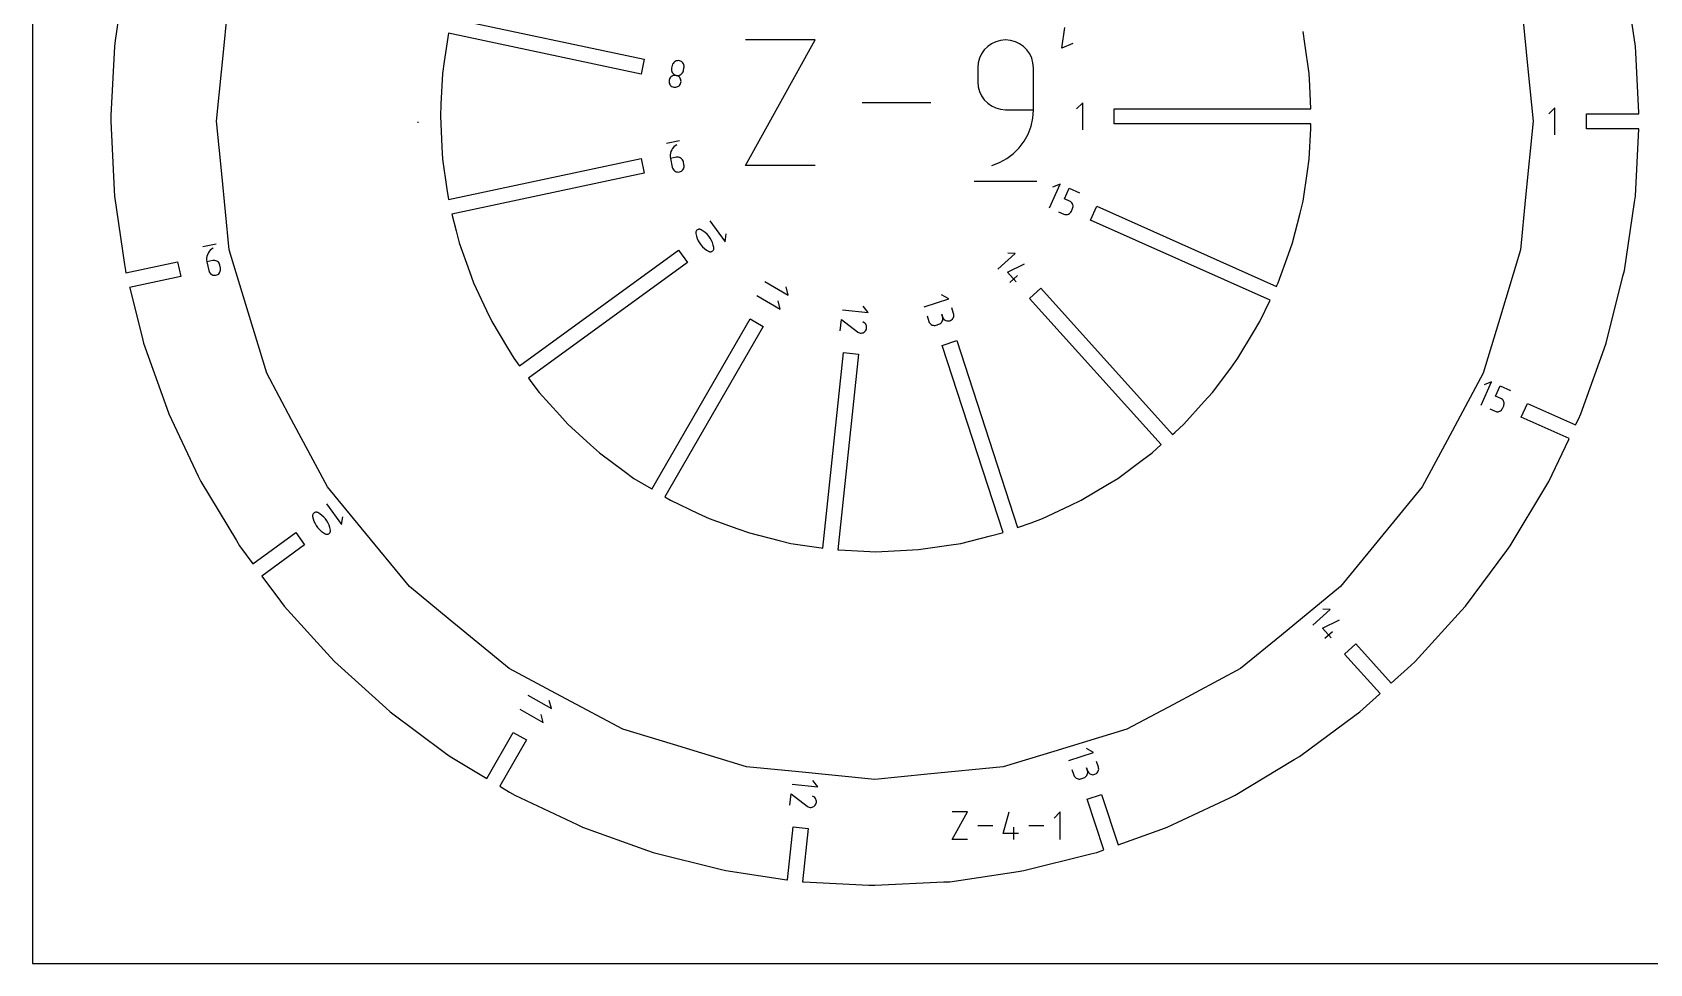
# Model space of a CAD drawing. Extents: x 0 to 800, y 0 to 1200.
# Drawn here: x 0 to 239.2, y 0 to 137.8 of the extents above; entities that cross this region are included whole.
import ezdxf

# ---------------------------------------------------------------- set-up
doc = ezdxf.new("R2010")
doc.units = 0
doc.header["$MEASUREMENT"] = 0
for name, color, linetype in [('annotation', 7, 'Continuous'), ('boundary', 7, 'Continuous'), ('frame', 7, 'Continuous'), ('hole', 7, 'Continuous')]:
    doc.layers.add(name, color=color, linetype=linetype)

msp = doc.modelspace()

# ---------------------------------------------------------------- linework, layer by layer
at = {"layer": 'annotation', "color": 1}
for p, q in [((105.47, 118.09), (115.77, 136.65)), ((115.77, 136.65), (105.47, 136.65)), ((142.51, 136.39), (141.87, 136.08)), ((143.21, 136.58), (142.51, 136.39)), ((143.95, 136.65), (143.21, 136.58)), ((144.69, 136.58), (143.95, 136.65)), ((143.95, 136.65), (143.95, 136.65)), ((145.39, 136.39), (144.69, 136.58)), ((146.03, 136.08), (145.39, 136.39)), ((152.29, 135.42), (152.71, 138.5)), ((140.09, 133.96), (139.9, 133.26)), ((140.39, 134.6), (140.09, 133.96)), ((140.8, 135.18), (140.39, 134.6)), ((141.3, 135.68), (140.8, 135.18)), ((141.87, 136.08), (141.3, 135.68)), ((146.61, 135.68), (146.03, 136.08)), ((147.1, 135.18), (146.61, 135.68)), ((147.51, 134.6), (147.1, 135.18)), ((147.81, 133.96), (147.51, 134.6)), ((148, 133.26), (147.81, 133.96)), ((153.91, 136.15), (152.29, 135.42)), ((94.55, 132.46), (94.54, 132.3)), ((94.54, 132.3), (94.54, 132.15)), ((94.54, 132.15), (94.58, 132)), ((94.65, 132.9), (94.55, 132.46)), ((94.55, 132.46), (94.55, 132.46)), ((94.58, 132), (94.64, 131.86)), ((94.64, 131.86), (94.72, 131.73)), ((94.69, 133.05), (94.65, 132.9)), ((94.77, 133.19), (94.69, 133.05)), ((94.72, 131.73), (94.83, 131.62)), ((94.86, 133.31), (94.77, 133.19)), ((94.83, 131.62), (94.95, 131.53)), ((94.97, 133.41), (94.86, 133.31)), ((95.1, 133.49), (94.97, 133.41)), ((95.24, 133.55), (95.1, 133.49)), ((95.39, 133.59), (95.24, 133.55)), ((95.54, 133.6), (95.39, 133.59)), ((95.7, 133.58), (95.54, 133.6)), ((95.85, 133.53), (95.7, 133.58)), ((95.7, 133.58), (95.7, 133.58)), ((95.84, 131.49), (95.97, 131.58)), ((95.99, 133.46), (95.85, 133.53)), ((95.97, 131.58), (96.08, 131.68)), ((96.11, 133.37), (95.99, 133.46)), ((96.08, 131.68), (96.17, 131.8)), ((96.22, 133.26), (96.11, 133.37)), ((96.17, 131.8), (96.25, 131.94)), ((96.3, 133.13), (96.22, 133.26)), ((96.25, 131.94), (96.29, 132.09)), ((96.29, 132.09), (96.38, 132.53)), ((96.36, 132.99), (96.3, 133.13)), ((96.39, 132.84), (96.36, 132.99)), ((96.38, 132.53), (96.4, 132.69)), ((96.38, 132.53), (96.38, 132.53)), ((96.4, 132.69), (96.39, 132.84)), ((139.9, 133.26), (139.83, 132.52)), ((139.83, 132.52), (139.83, 130.46)), ((148.07, 132.52), (148, 133.26)), ((148.07, 126.33), (148.07, 132.52)), ((148.07, 132.52), (148.07, 132.52)), ((94.19, 130.72), (94.17, 130.56)), ((94.17, 130.56), (94.18, 130.41)), ((94.18, 130.41), (94.21, 130.26)), ((94.23, 130.88), (94.19, 130.72)), ((94.19, 130.72), (94.19, 130.72)), ((94.21, 130.26), (94.27, 130.12)), ((94.3, 131.01), (94.23, 130.88)), ((94.27, 130.12), (94.35, 129.99)), ((94.4, 131.14), (94.3, 131.01)), ((94.35, 129.99), (94.46, 129.88)), ((94.51, 131.24), (94.4, 131.14)), ((94.46, 129.88), (94.58, 129.79)), ((94.64, 131.32), (94.51, 131.24)), ((94.58, 129.79), (94.72, 129.72)), ((94.78, 131.38), (94.64, 131.32)), ((94.72, 129.72), (94.87, 129.67)), ((94.92, 131.42), (94.78, 131.38)), ((94.87, 129.67), (94.87, 129.67)), ((94.87, 129.67), (95.03, 129.65)), ((95.08, 131.43), (94.92, 131.42)), ((94.95, 131.53), (95.09, 131.46)), ((95.03, 129.65), (95.18, 129.66)), ((95.24, 131.41), (95.08, 131.43)), ((95.09, 131.46), (95.24, 131.41)), ((95.18, 129.66), (95.33, 129.7)), ((95.24, 131.41), (95.24, 131.41)), ((95.24, 131.41), (95.4, 131.39)), ((95.39, 131.36), (95.24, 131.41)), ((95.24, 131.41), (95.24, 131.41)), ((95.33, 129.7), (95.47, 129.76)), ((95.53, 131.29), (95.39, 131.36)), ((95.4, 131.39), (95.55, 131.4)), ((95.47, 129.76), (95.6, 129.84)), ((95.65, 131.2), (95.53, 131.29)), ((95.55, 131.4), (95.7, 131.43)), ((95.6, 129.84), (95.71, 129.94)), ((95.75, 131.08), (95.65, 131.2)), ((95.7, 131.43), (95.84, 131.49)), ((95.71, 129.94), (95.8, 130.06)), ((95.84, 130.96), (95.75, 131.08)), ((95.8, 130.06), (95.88, 130.2)), ((95.9, 130.82), (95.84, 130.96)), ((95.88, 130.2), (95.92, 130.35)), ((95.93, 130.67), (95.9, 130.82)), ((95.92, 130.35), (95.94, 130.51)), ((95.92, 130.35), (95.92, 130.35)), ((95.94, 130.51), (95.93, 130.67)), ((139.83, 130.46), (139.83, 130.46)), ((139.83, 130.46), (139.9, 129.72)), ((139.9, 129.72), (140.09, 129.02)), ((132.88, 127.37), (122.73, 127.37)), ((140.09, 129.02), (140.39, 128.38)), ((140.39, 128.38), (140.8, 127.8)), ((140.8, 127.8), (141.3, 127.3)), ((141.3, 127.3), (141.87, 126.9)), ((141.87, 126.9), (142.51, 126.59)), ((155.35, 127.36), (154.46, 126.47)), ((155.35, 123.36), (155.35, 127.36)), ((142.51, 126.59), (143.21, 126.4)), ((143.21, 126.4), (143.95, 126.33)), ((143.95, 126.33), (148.07, 126.33)), ((147.71, 123.88), (147.98, 125.08)), ((147.98, 125.08), (148.07, 126.33)), ((225.2, 126.62), (224.31, 125.73)), ((225.2, 122.62), (225.2, 126.62)), ((146.7, 121.68), (147.28, 122.74)), ((147.28, 122.74), (147.71, 123.88)), ((95.74, 121.74), (93.79, 121.33)), ((94.37, 119.92), (94.33, 119.66)), ((94.33, 119.66), (94.33, 119.39)), ((94.45, 120.17), (94.37, 119.92)), ((94.56, 120.4), (94.45, 120.17)), ((94.7, 120.62), (94.56, 120.4)), ((94.87, 120.82), (94.7, 120.62)), ((95.07, 121), (94.87, 120.82)), ((95.3, 121.14), (95.07, 121)), ((95.3, 121.14), (95.3, 121.14)), ((144.15, 119.13), (145.12, 119.86)), ((145.12, 119.86), (145.98, 120.72)), ((145.98, 120.72), (146.7, 121.68)), ((94.33, 119.39), (94.37, 119.13)), ((95.24, 119.31), (94.37, 119.13)), ((94.37, 119.13), (94.65, 117.82)), ((94.65, 117.82), (94.65, 117.82)), ((94.65, 117.82), (94.69, 117.67)), ((94.69, 117.67), (94.77, 117.53)), ((94.77, 117.53), (94.86, 117.41)), ((94.86, 117.41), (94.97, 117.3)), ((94.97, 117.3), (95.1, 117.22)), ((95.1, 117.22), (95.24, 117.16)), ((95.4, 119.33), (95.24, 119.31)), ((95.55, 119.32), (95.4, 119.33)), ((95.7, 119.28), (95.55, 119.32)), ((95.84, 119.22), (95.7, 119.28)), ((95.97, 119.14), (95.84, 119.22)), ((95.85, 117.18), (95.99, 117.25)), ((96.08, 119.04), (95.97, 119.14)), ((95.99, 117.25), (96.11, 117.35)), ((96.17, 118.92), (96.08, 119.04)), ((96.11, 117.35), (96.22, 117.46)), ((96.24, 118.78), (96.17, 118.92)), ((96.22, 117.46), (96.3, 117.59)), ((96.29, 118.63), (96.24, 118.78)), ((96.38, 118.19), (96.29, 118.63)), ((96.29, 118.63), (96.29, 118.63)), ((96.3, 117.59), (96.36, 117.73)), ((96.36, 117.73), (96.39, 117.88)), ((96.4, 118.03), (96.38, 118.19)), ((96.39, 117.88), (96.4, 118.03)), ((115.77, 118.09), (105.47, 118.09)), ((141.89, 118.09), (143.07, 118.53)), ((141.89, 118.09), (141.89, 118.09)), ((143.07, 118.53), (144.15, 119.13)), ((95.24, 117.16), (95.39, 117.13)), ((95.39, 117.13), (95.54, 117.12)), ((95.54, 117.12), (95.7, 117.14)), ((95.7, 117.14), (95.85, 117.18)), ((95.7, 117.14), (95.7, 117.14)), ((139.32, 115.77), (148.59, 115.77)), ((150.46, 111.81), (152.02, 115.32)), ((152.02, 115.32), (150.89, 114.89)), ((152.64, 113.17), (153.33, 114.74)), ((153.42, 112.83), (152.64, 113.17)), ((153.33, 114.74), (154.89, 114.04)), ((153.55, 112.75), (153.42, 112.83)), ((153.67, 112.66), (153.55, 112.75)), ((153.76, 112.55), (153.67, 112.66)), ((153.84, 112.42), (153.76, 112.55)), ((151.77, 111.23), (152.55, 110.88)), ((152.55, 110.88), (152.55, 110.88)), ((152.55, 110.88), (152.7, 110.83)), ((152.7, 110.83), (152.84, 110.81)), ((152.84, 110.81), (152.99, 110.81)), ((152.99, 110.81), (153.13, 110.84)), ((153.13, 110.84), (153.27, 110.89)), ((153.27, 110.89), (153.4, 110.97)), ((153.4, 110.97), (153.51, 111.06)), ((153.51, 111.06), (153.6, 111.18)), ((153.6, 111.18), (153.68, 111.31)), ((153.68, 111.31), (153.85, 111.7)), ((153.89, 112.29), (153.84, 112.42)), ((153.85, 111.7), (153.9, 111.85)), ((153.85, 111.7), (153.85, 111.7)), ((153.92, 112.14), (153.89, 112.29)), ((153.9, 111.85), (153.92, 112)), ((153.92, 112), (153.92, 112.14)), ((98.15, 108.29), (98.12, 108.2)), ((98.12, 108.2), (98.12, 108.11)), ((98.12, 108.11), (98.12, 108.01)), ((98.12, 108.01), (98.12, 108.01)), ((98.12, 108.01), (98.21, 107.65)), ((98.19, 108.37), (98.15, 108.29)), ((98.24, 108.45), (98.19, 108.37)), ((98.21, 107.65), (98.33, 107.29)), ((98.3, 108.51), (98.24, 108.45)), ((98.38, 108.57), (98.3, 108.51)), ((98.46, 108.61), (98.38, 108.57)), ((98.55, 108.63), (98.46, 108.61)), ((98.59, 108.64), (98.55, 108.63)), ((98.55, 108.63), (98.55, 108.63)), ((98.63, 108.64), (98.59, 108.64)), ((98.67, 108.64), (98.63, 108.64)), ((98.71, 108.64), (98.67, 108.64)), ((98.75, 108.63), (98.71, 108.64)), ((98.79, 108.62), (98.75, 108.63)), ((98.83, 108.61), (98.79, 108.62)), ((98.87, 108.6), (98.83, 108.61)), ((98.9, 108.58), (98.87, 108.6)), ((99.23, 108.38), (98.9, 108.58)), ((98.9, 108.58), (98.9, 108.58)), ((99.53, 108.16), (99.23, 108.38)), ((99.8, 107.91), (99.53, 108.16)), ((100.05, 107.63), (99.8, 107.91)), ((100.19, 109.89), (102.45, 106.77)), ((102.45, 106.77), (102.64, 107.97)), ((27.19, 106.46), (25.23, 106.05)), ((26.15, 105.34), (26, 105.12)), ((26.32, 105.54), (26.15, 105.34)), ((26.52, 105.71), (26.32, 105.54)), ((26.75, 105.86), (26.52, 105.71)), ((26.75, 105.86), (26.75, 105.86)), ((98.33, 107.29), (98.48, 106.95)), ((98.48, 106.95), (98.67, 106.63)), ((98.67, 106.63), (98.89, 106.33)), ((98.89, 106.33), (99.13, 106.06)), ((99.13, 106.06), (99.41, 105.81)), ((99.41, 105.81), (99.71, 105.58)), ((99.71, 105.58), (100.03, 105.39)), ((100.03, 105.39), (100.03, 105.39)), ((100.03, 105.39), (100.07, 105.37)), ((100.26, 107.33), (100.05, 107.63)), ((100.07, 105.37), (100.1, 105.36)), ((100.1, 105.36), (100.14, 105.34)), ((100.14, 105.34), (100.18, 105.34)), ((100.18, 105.34), (100.22, 105.33)), ((100.22, 105.33), (100.26, 105.33)), ((100.45, 107.01), (100.26, 107.33)), ((100.26, 105.33), (100.3, 105.33)), ((100.3, 105.33), (100.34, 105.33)), ((100.34, 105.33), (100.38, 105.33)), ((100.38, 105.33), (100.47, 105.36)), ((100.38, 105.33), (100.38, 105.33)), ((100.6, 106.67), (100.45, 107.01)), ((100.47, 105.36), (100.55, 105.4)), ((100.55, 105.4), (100.63, 105.45)), ((100.72, 106.32), (100.6, 106.67)), ((100.63, 105.45), (100.69, 105.52)), ((100.69, 105.52), (100.75, 105.59)), ((100.81, 105.95), (100.72, 106.32)), ((100.75, 105.59), (100.78, 105.68)), ((100.78, 105.68), (100.81, 105.76)), ((100.82, 105.86), (100.81, 105.95)), ((100.81, 105.95), (100.81, 105.95)), ((100.81, 105.76), (100.82, 105.86)), ((25.82, 104.64), (25.78, 104.38)), ((25.78, 104.38), (25.78, 104.11)), ((25.78, 104.11), (25.81, 103.85)), ((26.68, 104.03), (25.81, 103.85)), ((25.81, 103.85), (26.09, 102.54)), ((25.89, 104.89), (25.82, 104.64)), ((26, 105.12), (25.89, 104.89)), ((26.84, 104.05), (26.68, 104.03)), ((27, 104.04), (26.84, 104.05)), ((27.15, 104), (27, 104.04)), ((27.29, 103.94), (27.15, 104)), ((27.41, 103.86), (27.29, 103.94)), ((27.52, 103.76), (27.41, 103.86)), ((27.62, 103.64), (27.52, 103.76)), ((27.69, 103.5), (27.62, 103.64)), ((27.74, 103.35), (27.69, 103.5)), ((27.83, 102.91), (27.74, 103.35)), ((27.74, 103.35), (27.74, 103.35)), ((27.85, 102.75), (27.83, 102.91)), ((142.8, 102.73), (145.38, 105.06)), ((144.24, 102.28), (146.76, 103.52)), ((145.38, 105.06), (144.29, 105.11)), ((26.09, 102.54), (26.09, 102.54)), ((26.09, 102.54), (26.14, 102.39)), ((26.14, 102.39), (26.21, 102.25)), ((26.21, 102.25), (26.3, 102.13)), ((26.3, 102.13), (26.41, 102.02)), ((26.41, 102.02), (26.54, 101.94)), ((26.54, 101.94), (26.68, 101.88)), ((26.68, 101.88), (26.83, 101.85)), ((26.83, 101.85), (26.99, 101.84)), ((26.99, 101.84), (27.15, 101.86)), ((27.15, 101.86), (27.3, 101.9)), ((27.15, 101.86), (27.15, 101.86)), ((27.3, 101.9), (27.44, 101.97)), ((27.44, 101.97), (27.56, 102.07)), ((27.56, 102.07), (27.66, 102.18)), ((27.66, 102.18), (27.74, 102.31)), ((27.74, 102.31), (27.8, 102.45)), ((27.8, 102.45), (27.84, 102.59)), ((27.84, 102.59), (27.85, 102.75)), ((108.34, 100.92), (111.81, 98.92)), ((145.53, 100.85), (144.24, 102.28)), ((144.57, 100.76), (145.72, 101.79)), ((107.15, 98.85), (110.61, 96.85)), ((111.81, 98.92), (111.48, 100.14)), ((131.89, 97.19), (135.55, 98.38)), ((135.55, 98.38), (134.47, 98.93)), ((110.61, 96.85), (110.29, 98.07)), ((119.82, 96.73), (123.64, 96.32)), ((123.64, 96.32), (122.88, 97.26)), ((132.34, 95.82), (132.6, 95.01)), ((134.63, 95.67), (134.5, 96.07)), ((134.5, 96.07), (134.63, 95.67)), ((136.25, 96.2), (135.99, 97.01)), ((136.23, 95.61), (136.27, 95.75)), ((136.28, 96.05), (136.25, 96.2)), ((136.27, 95.75), (136.29, 95.9)), ((136.29, 95.9), (136.28, 96.05)), ((119.49, 93.6), (119.67, 95.29)), ((119.67, 95.29), (122.03, 93.46)), ((122.03, 93.46), (122.03, 93.46)), ((122.03, 93.46), (122.03, 93.46)), ((122.03, 93.46), (122.03, 93.46)), ((122.03, 93.46), (122.03, 93.46)), ((122.03, 93.46), (122.04, 93.45)), ((122.04, 93.45), (122.04, 93.45)), ((122.04, 93.45), (122.04, 93.45)), ((122.04, 93.45), (122.04, 93.45)), ((122.04, 93.45), (122.05, 93.45)), ((122.05, 93.45), (122.05, 93.44)), ((122.05, 93.44), (122.05, 93.44)), ((122.05, 93.44), (122.18, 93.36)), ((122.18, 93.36), (122.32, 93.31)), ((122.32, 93.31), (122.47, 93.28)), ((122.61, 93.28), (122.76, 93.31)), ((122.76, 93.31), (122.89, 93.35)), ((123.05, 94.82), (122.85, 94.96)), ((122.89, 93.35), (123.02, 93.42)), ((123.02, 93.42), (123.14, 93.51)), ((123.17, 94.72), (123.05, 94.82)), ((123.14, 93.51), (123.24, 93.63)), ((123.26, 94.6), (123.17, 94.72)), ((123.24, 93.63), (123.32, 93.76)), ((123.24, 93.63), (123.24, 93.63)), ((123.33, 94.48), (123.26, 94.6)), ((123.32, 93.76), (123.37, 93.9)), ((123.38, 94.34), (123.33, 94.48)), ((123.37, 93.9), (123.4, 94.05)), ((123.4, 94.19), (123.38, 94.34)), ((123.4, 94.05), (123.4, 94.19)), ((132.6, 95.01), (132.6, 95.01)), ((132.6, 95.01), (132.66, 94.87)), ((132.66, 94.87), (132.74, 94.74)), ((132.74, 94.74), (132.85, 94.64)), ((132.85, 94.64), (132.96, 94.55)), ((132.96, 94.55), (133.09, 94.48)), ((133.09, 94.48), (133.23, 94.44)), ((133.23, 94.44), (133.38, 94.42)), ((133.38, 94.42), (133.53, 94.43)), ((133.53, 94.43), (133.68, 94.46)), ((133.68, 94.46), (134.08, 94.59)), ((134.08, 94.59), (134.22, 94.65)), ((134.08, 94.59), (134.08, 94.59)), ((134.22, 94.65), (134.35, 94.74)), ((134.35, 94.74), (134.45, 94.84)), ((134.45, 94.84), (134.54, 94.95)), ((134.54, 94.95), (134.61, 95.08)), ((134.61, 95.08), (134.65, 95.22)), ((134.66, 95.52), (134.63, 95.67)), ((134.63, 95.67), (134.63, 95.67)), ((134.63, 95.67), (134.69, 95.53)), ((134.65, 95.22), (134.67, 95.37)), ((134.67, 95.37), (134.66, 95.52)), ((134.69, 95.53), (134.77, 95.4)), ((134.77, 95.4), (134.87, 95.29)), ((134.87, 95.29), (134.99, 95.21)), ((134.99, 95.21), (135.12, 95.14)), ((135.12, 95.14), (135.26, 95.1)), ((135.26, 95.1), (135.4, 95.08)), ((135.4, 95.08), (135.55, 95.09)), ((135.55, 95.09), (135.7, 95.12)), ((135.7, 95.12), (135.84, 95.18)), ((135.7, 95.12), (135.7, 95.12)), ((135.84, 95.18), (135.97, 95.26)), ((135.97, 95.26), (136.08, 95.36)), ((136.08, 95.36), (136.16, 95.48)), ((136.16, 95.48), (136.23, 95.61)), ((122.47, 93.28), (122.61, 93.28)), ((214.3, 82.64), (215.83, 86.06)), ((215.83, 86.06), (214.73, 85.64)), ((216.43, 83.96), (217.11, 85.49)), ((217.19, 83.63), (216.43, 83.96)), ((217.11, 85.49), (218.63, 84.81)), ((215.59, 82.07), (216.35, 81.73)), ((216.35, 81.73), (216.35, 81.73)), ((216.35, 81.73), (216.49, 81.68)), ((216.49, 81.68), (216.63, 81.66)), ((216.63, 81.66), (216.78, 81.66)), ((216.78, 81.66), (216.92, 81.69)), ((216.92, 81.69), (217.05, 81.74)), ((217.05, 81.74), (217.17, 81.81)), ((217.17, 81.81), (217.28, 81.9)), ((217.32, 83.55), (217.19, 83.63)), ((217.28, 81.9), (217.37, 82.02)), ((217.44, 83.46), (217.32, 83.55)), ((217.37, 82.02), (217.45, 82.15)), ((217.53, 83.35), (217.44, 83.46)), ((217.45, 82.15), (217.62, 82.53)), ((217.6, 83.23), (217.53, 83.35)), ((217.65, 83.1), (217.6, 83.23)), ((217.62, 82.53), (217.66, 82.67)), ((217.62, 82.53), (217.62, 82.53)), ((217.68, 82.96), (217.65, 83.1)), ((217.66, 82.67), (217.69, 82.81)), ((217.69, 82.81), (217.68, 82.96)), ((43.49, 68.01), (45.71, 64.95)), ((41.48, 66.45), (41.45, 66.36)), ((41.45, 66.36), (41.45, 66.27)), ((41.45, 66.27), (41.45, 66.17)), ((41.45, 66.17), (41.45, 66.17)), ((41.45, 66.17), (41.54, 65.81)), ((41.52, 66.53), (41.48, 66.45)), ((41.57, 66.6), (41.52, 66.53)), ((41.54, 65.81), (41.65, 65.46)), ((41.63, 66.66), (41.57, 66.6)), ((41.7, 66.72), (41.63, 66.66)), ((41.65, 65.46), (41.81, 65.13)), ((41.79, 66.76), (41.7, 66.72)), ((41.88, 66.78), (41.79, 66.76)), ((41.81, 65.13), (41.99, 64.81)), ((41.92, 66.79), (41.88, 66.78)), ((41.88, 66.78), (41.88, 66.78)), ((41.96, 66.79), (41.92, 66.79)), ((42, 66.79), (41.96, 66.79)), ((41.99, 64.81), (42.2, 64.52)), ((42.03, 66.79), (42, 66.79)), ((42.07, 66.78), (42.03, 66.79)), ((42.11, 66.77), (42.07, 66.78)), ((42.15, 66.76), (42.11, 66.77)), ((42.18, 66.75), (42.15, 66.76)), ((42.22, 66.73), (42.18, 66.75)), ((42.54, 66.54), (42.22, 66.73)), ((42.22, 66.73), (42.22, 66.73)), ((42.83, 66.32), (42.54, 66.54)), ((43.1, 66.07), (42.83, 66.32)), ((43.34, 65.8), (43.1, 66.07)), ((43.56, 65.5), (43.34, 65.8)), ((43.74, 65.19), (43.56, 65.5)), ((43.89, 64.86), (43.74, 65.19)), ((44.01, 64.51), (43.89, 64.86)), ((45.71, 64.95), (45.9, 66.13)), ((42.2, 64.52), (42.45, 64.25)), ((42.45, 64.25), (42.72, 64)), ((42.72, 64), (43.01, 63.78)), ((43.01, 63.78), (43.33, 63.59)), ((43.33, 63.59), (43.33, 63.59)), ((43.33, 63.59), (43.37, 63.57)), ((43.37, 63.57), (43.4, 63.56)), ((43.4, 63.56), (43.44, 63.55)), ((43.44, 63.55), (43.48, 63.54)), ((43.48, 63.54), (43.52, 63.53)), ((43.52, 63.53), (43.55, 63.53)), ((43.55, 63.53), (43.59, 63.53)), ((43.59, 63.53), (43.63, 63.53)), ((43.63, 63.53), (43.67, 63.54)), ((43.67, 63.54), (43.76, 63.56)), ((43.67, 63.54), (43.67, 63.54)), ((43.76, 63.56), (43.84, 63.6)), ((43.84, 63.6), (43.92, 63.65)), ((43.92, 63.65), (43.98, 63.72)), ((43.98, 63.72), (44.03, 63.79)), ((44.1, 64.15), (44.01, 64.51)), ((44.03, 63.79), (44.07, 63.87)), ((44.07, 63.87), (44.1, 63.96)), ((44.1, 64.05), (44.1, 64.15)), ((44.1, 64.15), (44.1, 64.15)), ((44.1, 63.96), (44.1, 64.05)), ((189.4, 50.09), (191.96, 52.4)), ((190.84, 49.65), (193.34, 50.87)), ((191.96, 52.4), (190.88, 52.46)), ((192.12, 48.22), (190.84, 49.65)), ((191.16, 48.14), (192.3, 49.16)), ((73.3, 39.74), (76.77, 37.74)), ((76.77, 37.74), (76.44, 38.95)), ((72.11, 37.67), (75.57, 35.67)), ((75.57, 35.67), (75.25, 36.88)), ((153.32, 30.07), (156.97, 31.26)), ((156.97, 31.26), (155.9, 31.81)), ((153.76, 28.71), (154.03, 27.89)), ((156.05, 28.55), (155.92, 28.96)), ((155.92, 28.96), (156.05, 28.55)), ((157.68, 29.08), (157.41, 29.89)), ((157.71, 28.93), (157.68, 29.08)), ((157.7, 28.63), (157.72, 28.78)), ((157.72, 28.78), (157.71, 28.93)), ((112.38, 26.56), (116.2, 26.16)), ((116.2, 26.16), (115.44, 27.1)), ((154.03, 27.89), (154.03, 27.89)), ((154.03, 27.89), (154.09, 27.75)), ((154.09, 27.75), (154.17, 27.63)), ((154.17, 27.63), (154.27, 27.52)), ((154.27, 27.52), (154.39, 27.43)), ((154.39, 27.43), (154.52, 27.37)), ((154.52, 27.37), (154.66, 27.32)), ((154.66, 27.32), (154.8, 27.31)), ((154.8, 27.31), (154.95, 27.31)), ((154.95, 27.31), (155.1, 27.35)), ((155.1, 27.35), (155.51, 27.48)), ((155.51, 27.48), (155.65, 27.54)), ((155.51, 27.48), (155.51, 27.48)), ((155.65, 27.54), (155.77, 27.62)), ((155.77, 27.62), (155.88, 27.72)), ((155.88, 27.72), (155.97, 27.84)), ((155.97, 27.84), (156.03, 27.97)), ((156.03, 27.97), (156.08, 28.11)), ((156.09, 28.4), (156.05, 28.55)), ((156.05, 28.55), (156.05, 28.55)), ((156.05, 28.55), (156.11, 28.41)), ((156.08, 28.11), (156.09, 28.25)), ((156.09, 28.25), (156.09, 28.4)), ((156.11, 28.41), (156.2, 28.29)), ((156.2, 28.29), (156.3, 28.18)), ((156.3, 28.18), (156.41, 28.09)), ((156.41, 28.09), (156.54, 28.03)), ((156.54, 28.03), (156.68, 27.98)), ((156.68, 27.98), (156.83, 27.96)), ((156.83, 27.96), (156.98, 27.97)), ((156.98, 27.97), (157.13, 28.01)), ((157.13, 28.01), (157.27, 28.07)), ((157.13, 28.01), (157.13, 28.01)), ((157.27, 28.07), (157.39, 28.15)), ((157.39, 28.15), (157.5, 28.25)), ((157.5, 28.25), (157.59, 28.37)), ((157.59, 28.37), (157.65, 28.49)), ((157.65, 28.49), (157.7, 28.63)), ((112.05, 23.43), (112.23, 25.13)), ((112.23, 25.13), (114.59, 23.3)), ((115.61, 24.66), (115.41, 24.79)), ((115.73, 24.56), (115.61, 24.66)), ((115.82, 24.44), (115.73, 24.56)), ((115.89, 24.31), (115.82, 24.44)), ((115.94, 24.17), (115.89, 24.31)), ((115.96, 24.03), (115.94, 24.17)), ((115.96, 23.88), (115.96, 24.03)), ((114.59, 23.3), (114.59, 23.3)), ((114.59, 23.3), (114.59, 23.29)), ((114.59, 23.29), (114.59, 23.29)), ((114.59, 23.29), (114.6, 23.29)), ((114.6, 23.29), (114.6, 23.29)), ((114.6, 23.29), (114.6, 23.29)), ((114.6, 23.29), (114.6, 23.28)), ((114.6, 23.28), (114.61, 23.28)), ((114.61, 23.28), (114.61, 23.28)), ((114.61, 23.28), (114.61, 23.28)), ((114.61, 23.28), (114.61, 23.28)), ((114.61, 23.28), (114.74, 23.2)), ((114.74, 23.2), (114.88, 23.15)), ((114.88, 23.15), (115.03, 23.12)), ((115.03, 23.12), (115.17, 23.12)), ((115.17, 23.12), (115.32, 23.14)), ((115.32, 23.14), (115.46, 23.19)), ((115.46, 23.19), (115.59, 23.26)), ((115.59, 23.26), (115.7, 23.35)), ((115.7, 23.35), (115.8, 23.47)), ((115.8, 23.47), (115.88, 23.6)), ((115.8, 23.47), (115.8, 23.47)), ((115.88, 23.6), (115.93, 23.74)), ((115.93, 23.74), (115.96, 23.88)), ((136.06, 18.37), (138.32, 22.44)), ((138.32, 22.44), (136.06, 22.44)), ((143.59, 19.28), (144.5, 22.44)), ((152.04, 22.44), (151.13, 21.54)), ((152.04, 18.37), (152.04, 22.44)), ((142.07, 20.41), (139.84, 20.41)), ((145.85, 19.28), (143.59, 19.28)), ((145.18, 18.37), (145.18, 20.18)), ((149.61, 20.41), (147.38, 20.41)), ((138.32, 18.37), (136.06, 18.37))]:
    msp.add_line(p, q, dxfattribs=at)
at = {"layer": 'boundary', "color": 5}
for p, q in [((13.76, 146.67), (12.26, 136.57)), ((237.11, 135.7), (235.61, 145.79)), ((62.06, 139.83), (90.5, 133.79)), ((12.26, 136.57), (12.13, 135.7)), ((61.54, 137.64), (60.92, 133.45)), ((90.04, 131.59), (61.54, 137.64)), ((188.2, 136.14), (187.94, 137.92)), ((12.13, 135.7), (11.63, 125.5)), ((188.86, 131.67), (188.2, 136.14)), ((237.15, 134.81), (237.11, 135.7)), ((237.59, 125.87), (237.15, 134.81)), ((60.66, 131.67), (60.44, 127.16)), ((60.92, 133.45), (60.66, 131.67)), ((90.5, 133.79), (90.04, 131.59)), ((188.95, 129.87), (188.86, 131.67)), ((189.12, 126.48), (188.95, 129.87)), ((60.44, 127.16), (60.35, 125.36)), ((11.63, 125.5), (11.59, 124.62)), ((11.59, 124.62), (12.09, 114.43)), ((57.05, 124.39), (57.06, 124.52)), ((60.35, 125.36), (60.57, 120.84)), ((160.03, 124.23), (160.03, 126.48)), ((160.03, 126.48), (189.12, 126.48)), ((229.88, 123.49), (229.88, 125.74)), ((229.88, 125.74), (237.59, 125.74)), ((237.59, 125.74), (237.59, 125.87)), ((189.12, 124.23), (160.03, 124.23)), ((188.86, 119.04), (189.08, 123.56)), ((189.08, 123.56), (189.11, 124.11)), ((189.11, 124.11), (189.12, 124.23)), ((237.59, 123.49), (229.88, 123.49)), ((237.11, 113.54), (237.59, 123.49)), ((60.57, 120.84), (60.66, 119.04)), ((60.66, 119.04), (61.32, 114.57)), ((61.54, 113.07), (90.04, 119.13)), ((90.04, 119.13), (90.5, 116.93)), ((187.94, 112.79), (188.6, 117.26)), ((188.6, 117.26), (188.86, 119.04)), ((90.5, 116.93), (62.06, 110.88)), ((12.09, 114.43), (12.13, 113.54)), ((12.13, 113.54), (13.63, 103.44)), ((61.32, 114.57), (61.54, 113.07)), ((187.5, 111.04), (187.94, 112.79)), ((235.48, 102.57), (236.98, 112.66)), ((236.98, 112.66), (237.11, 113.54)), ((62.06, 110.88), (62.68, 108.41)), ((156.51, 109.99), (157.42, 112.05)), ((157.42, 112.05), (184.03, 100.2)), ((186.4, 106.66), (187.5, 111.04)), ((62.68, 108.41), (63.12, 106.66)), ((183.07, 98.17), (156.51, 109.99)), ((63.12, 106.66), (64.64, 102.41)), ((72.04, 88.44), (95.59, 105.55)), ((95.59, 105.55), (96.91, 103.73)), ((185.79, 104.96), (186.4, 106.66)), ((13.63, 103.44), (13.76, 102.57)), ((13.85, 102.22), (21.48, 103.85)), ((21.48, 103.85), (21.95, 101.65)), ((96.91, 103.73), (73.38, 86.64)), ((184.27, 100.71), (185.79, 104.96)), ((13.76, 102.57), (13.85, 102.22)), ((21.95, 101.65), (14.39, 100.04)), ((64.64, 102.41), (65.25, 100.71)), ((65.25, 100.71), (67.18, 96.62)), ((184.08, 100.31), (184.27, 100.71)), ((232.78, 91.81), (235.26, 101.71)), ((235.26, 101.71), (235.48, 102.57)), ((14.39, 100.04), (14.42, 99.92)), ((14.42, 99.92), (16.24, 92.67)), ((147.5, 98.42), (149.17, 99.93)), ((166.98, 76.79), (147.5, 98.42)), ((149.17, 99.93), (168.64, 78.3)), ((181.57, 94.99), (183.07, 98.17)), ((184.03, 100.2), (184.08, 100.31)), ((67.18, 96.62), (67.95, 94.99)), ((67.95, 94.99), (70.28, 91.12)), ((91.62, 70.21), (106.16, 95.4)), ((108.11, 94.27), (93.55, 69.06)), ((106.16, 95.4), (108.11, 94.27)), ((178.32, 89.57), (180.64, 93.45)), ((180.64, 93.45), (181.57, 94.99)), ((16.24, 92.67), (16.45, 91.81)), ((16.45, 91.81), (19.89, 82.2)), ((70.28, 91.12), (71.2, 89.57)), ((134.59, 91.47), (136.73, 92.17)), ((143.59, 63.77), (134.59, 91.47)), ((136.73, 92.17), (145.71, 64.52)), ((229.05, 81.36), (232.48, 90.97)), ((232.48, 90.97), (232.78, 91.81)), ((71.2, 89.57), (71.97, 88.54)), ((71.97, 88.54), (72.04, 88.44)), ((116.92, 61.48), (119.96, 90.41)), ((122.19, 90.17), (119.15, 61.22)), ((119.96, 90.41), (122.19, 90.17)), ((177.24, 88.12), (178.32, 89.57)), ((73.38, 86.64), (73.89, 85.94)), ((174.55, 84.49), (177.24, 88.12)), ((73.89, 85.94), (74.97, 84.49)), ((74.97, 84.49), (78, 81.15)), ((173.34, 83.16), (174.55, 84.49)), ((19.89, 82.2), (20.19, 81.36)), ((20.19, 81.36), (24.55, 72.14)), ((170.31, 79.81), (173.34, 83.16)), ((220.2, 80.83), (221.12, 82.89)), ((221.12, 82.89), (228.26, 79.71)), ((228.67, 80.56), (229.05, 81.36)), ((78, 81.15), (79.21, 79.81)), ((79.21, 79.81), (82.56, 76.78)), ((168.97, 78.6), (170.31, 79.81)), ((227.3, 77.67), (220.2, 80.83)), ((228.26, 79.71), (228.31, 79.82)), ((228.31, 79.82), (228.67, 80.56)), ((82.56, 76.78), (83.9, 75.57)), ((165.62, 75.57), (166.98, 76.79)), ((168.64, 78.3), (168.97, 78.6)), ((224.3, 71.34), (227.25, 77.56)), ((227.25, 77.56), (227.3, 77.67)), ((83.9, 75.57), (87.53, 72.87)), ((160.55, 71.8), (164.17, 74.49)), ((164.17, 74.49), (165.62, 75.57)), ((24.55, 72.14), (24.93, 71.34)), ((87.53, 72.87), (88.97, 71.8)), ((88.97, 71.8), (91.52, 70.28)), ((159, 70.87), (160.55, 71.8)), ((24.93, 71.34), (30.18, 62.58)), ((91.52, 70.28), (91.62, 70.21)), ((155.12, 68.55), (159, 70.87)), ((218.6, 61.82), (223.85, 70.58)), ((223.85, 70.58), (224.3, 71.34)), ((93.55, 69.06), (94.4, 68.55)), ((94.4, 68.55), (98.48, 66.62)), ((149.41, 65.85), (153.49, 67.78)), ((153.49, 67.78), (155.12, 68.55)), ((98.48, 66.62), (100.11, 65.85)), ((100.11, 65.85), (104.36, 64.33)), ((145.71, 64.52), (147.71, 65.24)), ((147.71, 65.24), (149.41, 65.85)), ((30.18, 62.58), (30.64, 61.82)), ((32.61, 59.16), (38.95, 63.77)), ((38.95, 63.77), (40.27, 61.95)), ((104.36, 64.33), (106.06, 63.72)), ((106.06, 63.72), (110.45, 62.62)), ((110.45, 62.62), (112.19, 62.18)), ((137.33, 62.18), (141.71, 63.28)), ((141.71, 63.28), (143.46, 63.72)), ((143.46, 63.72), (143.59, 63.77)), ((30.64, 61.82), (32.61, 59.16)), ((40.27, 61.95), (33.95, 57.35)), ((112.19, 62.18), (116.66, 61.52)), ((116.66, 61.52), (116.92, 61.48)), ((119.15, 61.22), (119.28, 61.21)), ((119.28, 61.21), (122.96, 61.03)), ((122.96, 61.03), (124.76, 60.94)), ((124.76, 60.94), (129.27, 61.17)), ((129.27, 61.17), (131.07, 61.25)), ((131.07, 61.25), (135.54, 61.92)), ((135.54, 61.92), (137.33, 62.18)), ((211.99, 52.91), (218.07, 61.11)), ((218.07, 61.11), (218.6, 61.82)), ((33.95, 57.35), (36.72, 53.62)), ((36.72, 53.62), (37.24, 52.91)), ((37.24, 52.91), (44.1, 45.35)), ((211.4, 52.26), (211.99, 52.91)), ((204.54, 44.69), (211.4, 52.26)), ((194.07, 45.8), (195.74, 47.31)), ((199.33, 39.97), (194.07, 45.8)), ((195.74, 47.31), (200.99, 41.48)), ((44.1, 45.35), (44.69, 44.69)), ((44.69, 44.69), (52.26, 37.84)), ((200.99, 41.48), (203.89, 44.1)), ((203.89, 44.1), (204.54, 44.69)), ((196.32, 37.24), (199.23, 39.88)), ((199.23, 39.88), (199.33, 39.97)), ((52.26, 37.84), (52.91, 37.24)), ((52.91, 37.24), (61.11, 31.16)), ((187.42, 30.64), (195.61, 36.72)), ((195.61, 36.72), (196.32, 37.24)), ((67.2, 27.41), (71.12, 34.21)), ((71.12, 34.21), (73.07, 33.09)), ((61.11, 31.16), (61.82, 30.64)), ((73.07, 33.09), (69.13, 26.26)), ((61.82, 30.64), (67.2, 27.41)), ((177.9, 24.93), (186.65, 30.18)), ((186.65, 30.18), (187.42, 30.64)), ((69.13, 26.26), (70.58, 25.39)), ((70.58, 25.39), (71.34, 24.93)), ((71.34, 24.93), (80.56, 20.57)), ((156.01, 24.36), (158.15, 25.05)), ((158.46, 16.82), (156.01, 24.36)), ((158.15, 25.05), (160.58, 17.58)), ((167.87, 20.19), (177.1, 24.55)), ((177.1, 24.55), (177.9, 24.93)), ((80.56, 20.57), (81.36, 20.19)), ((81.36, 20.19), (90.97, 16.75)), ((111.69, 12.41), (112.52, 20.24)), ((112.52, 20.24), (114.75, 20.01)), ((114.75, 20.01), (113.92, 12.11)), ((160.58, 17.58), (167.04, 19.89)), ((167.04, 19.89), (167.87, 20.19)), ((90.97, 16.75), (91.81, 16.45)), ((157.43, 16.45), (158.46, 16.82)), ((91.81, 16.45), (101.71, 13.97)), ((146.67, 13.76), (156.57, 16.24)), ((156.57, 16.24), (157.43, 16.45)), ((101.71, 13.97), (102.57, 13.76)), ((102.57, 13.76), (111.57, 12.42)), ((111.57, 12.42), (111.69, 12.41)), ((113.92, 12.11), (114.05, 12.11)), ((114.05, 12.11), (123.73, 11.63)), ((124.62, 11.59), (134.81, 12.09)), ((134.81, 12.09), (135.7, 12.13)), ((135.7, 12.13), (145.79, 13.63)), ((145.79, 13.63), (146.67, 13.76)), ((123.73, 11.63), (124.62, 11.59))]:
    msp.add_line(p, q, dxfattribs=at)
at = {"layer": 'frame', "color": 5}
for p, q in [((0, 1200), (0, 0)), ((0, 0), (800, 0))]:
    msp.add_line(p, q, dxfattribs=at)
at = {"layer": 'hole', "color": 5}
for p, q in [((28.37, 135.85), (29.13, 143.61)), ((220.11, 143.61), (221.21, 132.38)), ((27.26, 124.62), (28.37, 135.85)), ((221.21, 132.38), (221.98, 124.62)), ((28.03, 116.85), (27.26, 124.62)), ((221.98, 124.62), (220.87, 113.39)), ((29.13, 105.62), (28.03, 116.85)), ((220.87, 113.39), (220.11, 105.62)), ((31.4, 98.16), (29.13, 105.62)), ((220.11, 105.62), (216.83, 94.83)), ((34.67, 87.36), (31.4, 98.16)), ((216.83, 94.83), (214.57, 87.36)), ((38.35, 80.48), (34.67, 87.36)), ((214.57, 87.36), (209.25, 77.41)), ((43.67, 70.53), (38.35, 80.48)), ((209.25, 77.41), (205.57, 70.53)), ((48.62, 64.5), (43.67, 70.53)), ((205.57, 70.53), (198.41, 61.81)), ((55.78, 55.78), (48.62, 64.5)), ((198.41, 61.81), (193.46, 55.78)), ((61.81, 50.83), (55.78, 55.78)), ((193.46, 55.78), (184.74, 48.62)), ((70.53, 43.67), (61.81, 50.83)), ((184.74, 48.62), (178.71, 43.67)), ((77.41, 39.99), (70.53, 43.67)), ((178.71, 43.67), (168.76, 38.35)), ((87.36, 34.67), (77.41, 39.99)), ((168.76, 38.35), (161.88, 34.67)), ((94.83, 32.41), (87.36, 34.67)), ((161.88, 34.67), (151.08, 31.4)), ((105.62, 29.13), (94.83, 32.41)), ((151.08, 31.4), (143.61, 29.13)), ((113.39, 28.37), (105.62, 29.13)), ((143.61, 29.13), (132.38, 28.03)), ((124.62, 27.26), (113.39, 28.37)), ((132.38, 28.03), (124.62, 27.26))]:
    msp.add_line(p, q, dxfattribs=at)

doc.saveas('drawing.dxf')
